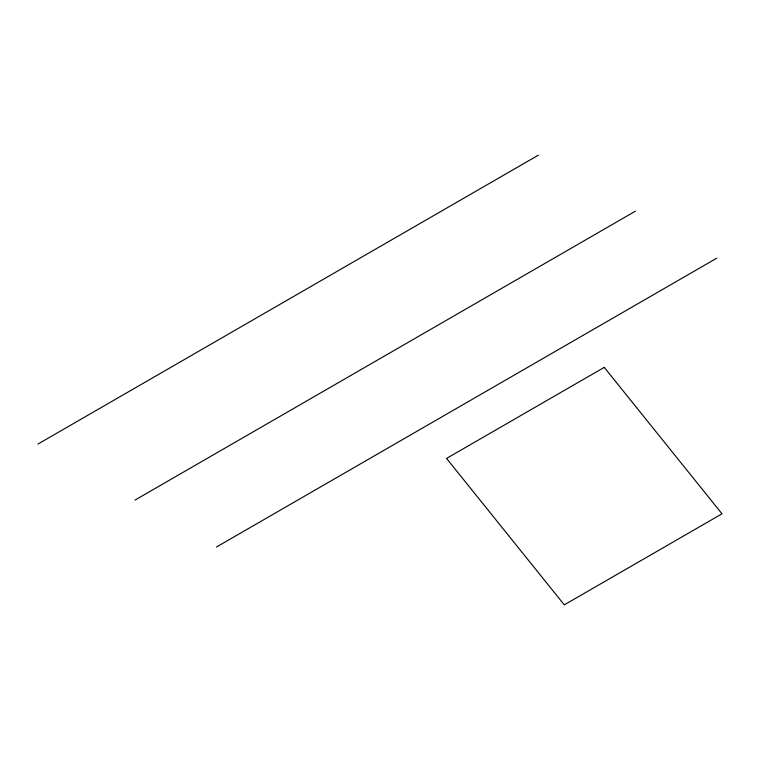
<?xml version="1.0" encoding="UTF-8"?>
<svg xmlns="http://www.w3.org/2000/svg" width="760" height="760" viewBox="0 0 760 760"><rect width="100%" height="100%" fill="white"/><g stroke="black" fill="none" stroke-linecap="round" stroke-linejoin="round"><path stroke-width="1.14" d="M38 444.039L538.394 155.144M135.033 500.061L635.426 211.156M216.419 547.048L716.813 258.144M604.238 367.374L446.538 458.423L564.3 604.856L722 513.808L604.238 367.374"/></g></svg>
